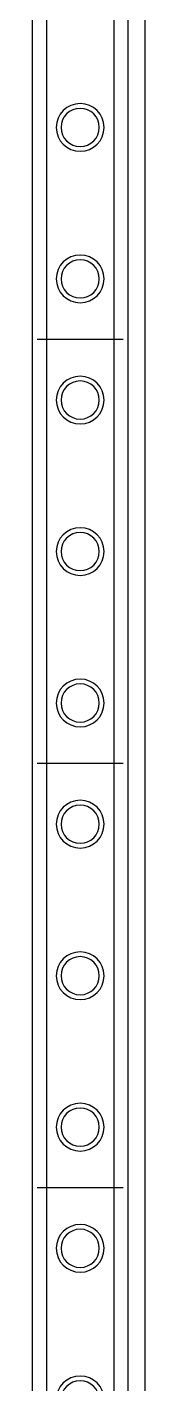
# Model space of a CAD drawing. Header units: millimetres. Extents: x -1589 to 88627, y 12943 to 76663.
# Drawn here: x 32222 to 32339, y 50973 to 52395 of the extents above; entities that cross this region are included whole.
import ezdxf

# ---------------------------------------------------------------- set-up
doc = ezdxf.new("R2010")
doc.units = ezdxf.units.MM
doc.header["$LTSCALE"] = 200
doc.layers.add('form$0$SHEET$0$AA-BORD-FORM', color=7, linetype='Continuous')
doc.layers.add('Slim-nut', color=57, linetype='Continuous')

# ---------------------------------------------------------------- blocks, each defined once
blk = doc.blocks.new('A$C1B484D96')
at = {"layer": 'Slim-nut'}
for p, q in [((0, 1), (0, 399.05)), ((10, 399.05), (10, 1)), ((0.5, 266.7), (9.5, 266.7)), ((0.5, 222.25), (9.5, 222.25)), ((0.5, 177.8), (9.5, 177.8))]:
    blk.add_line(p, q, dxfattribs=at)
for centre, radius in [((5, 288.92), 2.5), ((5, 288.92), 2), ((5, 273.05), 2.5), ((5, 273.05), 2), ((5, 260.35), 2.5), ((5, 260.35), 2), ((5, 244.47), 2.5), ((5, 244.47), 2), ((5, 228.6), 2.5), ((5, 228.6), 2), ((5, 215.9), 2.5), ((5, 215.9), 2), ((5, 200.02), 2.5), ((5, 200.02), 2), ((5, 184.15), 2.5), ((5, 184.15), 2), ((5, 171.45), 2.5), ((5, 171.45), 2), ((5, 155.57), 2.5), ((5, 155.57), 2)]:
    blk.add_circle(centre, radius, dxfattribs=at)
blk = doc.blocks.new('rack2000')
at = {"color": 8, "linetype": 'Continuous'}
for p, q in [((148.03, 1931.05), (148.03, 130)), ((155.03, 1931.05), (155.03, 130)), ((158.28, 1931.05), (158.28, 130))]:
    blk.add_line(p, q, dxfattribs=at)
at = {"layer": 'Slim-nut', "color": 8, "linetype": 'Continuous', "xscale": -1}
blk.add_blockref('A$C1B484D96', (156.53, 130), dxfattribs=at)

msp = doc.modelspace()

# ---------------------------------------------------------------- block references
at = {"layer": 'form$0$SHEET$0$AA-BORD-FORM', "xscale": 10, "yscale": 10, "zscale": 10}
msp.add_blockref('rack2000', (30756.4, 48100.3), dxfattribs=at)

doc.saveas('drawing.dxf')
